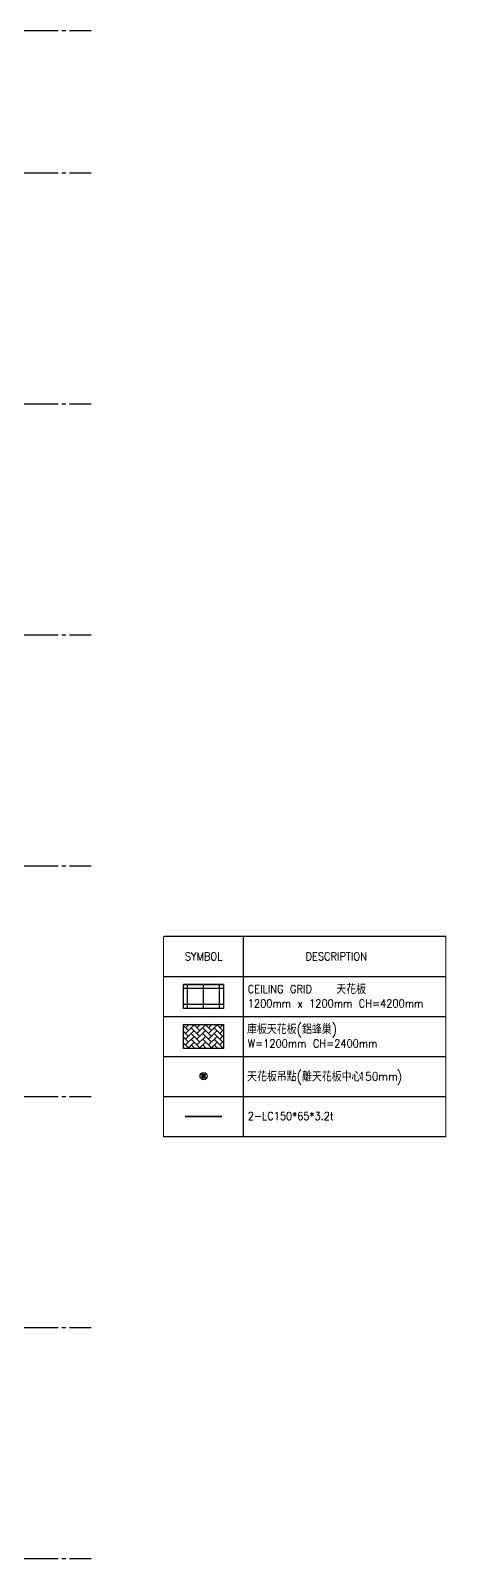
# Model space of a CAD drawing. Header units: millimetres. Extents: x -960 to 41501, y -1010 to 11880.
# Drawn here: x 26976 to 29677, y 0 to 9925 of the extents above; entities that cross this region are included whole.
import ezdxf
from ezdxf.enums import TextEntityAlignment as Align

# ---------------------------------------------------------------- set-up
doc = ezdxf.new("R2010")
doc.units = ezdxf.units.MM
doc.header["$LTSCALE"] = 100
doc.linetypes.add('X-S-FAB-L10$0$COL-CEN-LIN', pattern=[3.25, 2.5, -0.25, 0.25, -0.25])
for name, color, linetype in [('0-XREF', 7, 'Continuous'), ('188K-SM-03-F10-ARCH-CEIL-Y2257103$0$K-TXT', 53, 'Continuous'), ('188K-SM-03-F10-ARCH-CEIL-Y2257103$0$K-鋼構', 111, 'Continuous'), ('X-S-FAB-L10$0$0-DIM-TXT', 8, 'Continuous'), ('X-S-FAB-L10$0$BLOCK', 8, 'Continuous'), ('X-S-FAB-L10$0$CCL', 8, 'X-S-FAB-L10$0$COL-CEN-LIN')]:
    doc.layers.add(name, color=color, linetype=linetype)
doc.styles.add('188K-SM-03-F10-ARCH-CEIL-Y2257103$0$Standard', font='txt.shx', dxfattribs={"bigfont": 'chineset.shx'})
doc.styles.add('X-S-FAB-L10$0$CHINA', font='simplex.shx', dxfattribs={"width": 0.75, "bigfont": 'chineset.shx'})
doc.styles.add('X-S-FAB-L10$0$Standard', font='', dxfattribs={"width": 0.8})
doc.styles.add('X-S-FAB-L10$0$TG_NOTE_TEXT', font='simplex.shx', dxfattribs={"width": 0.75, "bigfont": 'chineset.shx'})
doc.styles.get('X-S-FAB-L10$0$Standard').set_extended_font_data('Microsoft JhengHei')

# ---------------------------------------------------------------- blocks, each defined once
blk = doc.blocks.new('X-S-FAB-L10$0$FAB2-L05')
at = {"layer": 'X-S-FAB-L10$0$CCL'}
for p, q in [((-26880, 10645), (1210, 10645)), ((-26880, 9720), (1210, 9720)), ((-26880, 8220), (1210, 8220)), ((-26880, 6720), (1210, 6720)), ((-26880, 5220), (1210, 5220)), ((-26880, 3720), (1210, 3720)), ((-26880, 2220), (1210, 2220)), ((-26880, 720), (1210, 720))]:
    blk.add_line(p, q, dxfattribs=at)
blk = doc.blocks.new('X-S-FAB-L10')
at = {"layer": 'X-S-FAB-L10$0$BLOCK'}
blk.add_blockref('X-S-FAB-L10$0$FAB2-L05', (26160, -720), dxfattribs=at)
at = {"style": 'X-S-FAB-L10$0$TG_NOTE_TEXT', "width": 0.5, "flags": 1}
for p in [(7463.3, 9020), (18268.3, 8649), (11197.8, 4800.2), (16485.8, 4800.2), (25420.3, 2635), (13360, 320, 0), (7463.3, -33.3)]:
    blk.add_attdef('WH', text='', height=20, dxfattribs=at).set_placement(p, align=Align.BOTTOM_LEFT)
at = {"width": 0.5}
for style, p in [('X-S-FAB-L10$0$TG_NOTE_TEXT', (7585, 9020)), ('X-S-FAB-L10$0$TG_NOTE_TEXT', (18390, 8649)), ('X-S-FAB-L10$0$TG_NOTE_TEXT', (11117.5, 4813.5)), ('X-S-FAB-L10$0$TG_NOTE_TEXT', (16607.5, 4813.5)), ('X-S-FAB-L10$0$TG_NOTE_TEXT', (25350, 2635)), ('X-S-FAB-L10$0$Standard', (13129.4, 325, 0)), ('X-S-FAB-L10$0$TG_NOTE_TEXT', (7585, -20))]:
    blk.add_attdef('DESC', text='', height=10, dxfattribs=dict(at, style=style)).set_placement(p, align=Align.BOTTOM_LEFT)
for tag, style, p in [('TYPE', 'X-S-FAB-L10$0$TG_NOTE_TEXT', (7619.3, 9020)), ('NO', 'X-S-FAB-L10$0$TG_NOTE_TEXT', (7650.1, 9020)), ('TYPE', 'X-S-FAB-L10$0$TG_NOTE_TEXT', (18424.2, 8649)), ('NO', 'X-S-FAB-L10$0$TG_NOTE_TEXT', (18455, 8649)), ('NO', 'X-S-FAB-L10$0$TG_NOTE_TEXT', (11088.6, 4813.5)), ('TYPE', 'X-S-FAB-L10$0$TG_NOTE_TEXT', (11151.8, 4813.5)), ('TYPE', 'X-S-FAB-L10$0$TG_NOTE_TEXT', (16641.8, 4813.5)), ('NO', 'X-S-FAB-L10$0$TG_NOTE_TEXT', (16672.6, 4813.5)), ('NO', 'X-S-FAB-L10$0$TG_NOTE_TEXT', (25313, 2635)), ('TYPE', 'X-S-FAB-L10$0$TG_NOTE_TEXT', (25350, 2635)), ('NO', 'X-S-FAB-L10$0$Standard', (13100, 320, 0)), ('TYPE', 'X-S-FAB-L10$0$Standard', (13129.4, 320, 0)), ('TYPE', 'X-S-FAB-L10$0$TG_NOTE_TEXT', (7619.3, -20)), ('NO', 'X-S-FAB-L10$0$TG_NOTE_TEXT', (7650.1, -20))]:
    blk.add_attdef(tag, text='', height=10, dxfattribs=dict(at, style=style)).set_placement(p, align=Align.BOTTOM_RIGHT)
at = {"style": 'X-S-FAB-L10$0$TG_NOTE_TEXT', "width": 0.5, "flags": 1}
for rotation, p in [(180, (43, 7480)), (180, (943, 7480)), (90, (24310, 3717.8)), (270, (17080, 1711.7))]:
    blk.add_attdef('WH', text='', height=20, rotation=rotation, dxfattribs=at).set_placement(p, align=Align.BOTTOM_LEFT)
at = {"width": 0.5}
for rotation, style, p in [(180, 'X-S-FAB-L10$0$Standard', (317.6, 7480)), (180, 'X-S-FAB-L10$0$Standard', (1217.6, 7480)), (90, 'X-S-FAB-L10$0$TG_NOTE_TEXT', (24310, 3647.5)), (270, 'X-S-FAB-L10$0$TG_NOTE_TEXT', (17080, 1605))]:
    blk.add_attdef('DESC', text='', height=10, rotation=rotation, dxfattribs=dict(at, style=style)).set_placement(p, align=Align.BOTTOM_LEFT)
for tag, rotation, style, p in [('TYPE', 180, 'X-S-FAB-L10$0$Standard', (317.6, 7480)), ('NO', 180, 'X-S-FAB-L10$0$Standard', (347, 7480)), ('TYPE', 180, 'X-S-FAB-L10$0$Standard', (1217.6, 7480)), ('NO', 180, 'X-S-FAB-L10$0$Standard', (1247, 7480)), ('TYPE', 90, 'X-S-FAB-L10$0$TG_NOTE_TEXT', (24310, 3647.5)), ('NO', 90, 'X-S-FAB-L10$0$TG_NOTE_TEXT', (24310, 3610.5)), ('TYPE', 270, 'X-S-FAB-L10$0$TG_NOTE_TEXT', (17080, 1605)), ('NO', 270, 'X-S-FAB-L10$0$TG_NOTE_TEXT', (17080, 1573))]:
    blk.add_attdef(tag, text='', height=10, rotation=rotation, dxfattribs=dict(at, style=style)).set_placement(p, align=Align.BOTTOM_RIGHT)
at = {"layer": 'X-S-FAB-L10$0$0-DIM-TXT', "style": 'X-S-FAB-L10$0$CHINA', "width": 0.75}
for p in [(667.4, 7855.1, -2689.4), (22627.4, 6728.8), (25644.7, 6728.8), (24778.8, 5569.1), (1118.3, 4980), (417.8, 4594.6), (22927.4, 4330.1), (23874.8, 4355), (23749.9, 3901.4), (417.8, 3765.2), (1118.3, 3730), (417.8, 3115.8), (536.9, 2227.8), (16909, 1782.7), (888.4, 880.5), (16977.4, 750), (18878.8, 750), (21364, 526.9), (25641.2, 553.2)]:
    blk.add_attdef('HIG', text='', height=80, dxfattribs=at).set_placement(p, align=Align.MIDDLE_LEFT)
blk = doc.blocks.new('188K-SM-03-F10-ARCH-CEIL-Y2257103')
at = {"layer": '188K-SM-03-F10-ARCH-CEIL-Y2257103$0$K-TXT'}
h = blk.add_hatch(dxfattribs=at)
h.set_pattern_fill('AR-HBONE', color=151, scale=0.26)
h.set_pattern_definition([(45, (-18278716.798, -232168476.375), (4e-15, 37.3578654636), [79.248, -26.416]), (135, (-18278698.12, -232168457.696), (4e-15, 37.3578654636), [79.248, -26.416])])
h.paths.add_polyline_path([(27970.1, 3469.1), (28230.1, 3469.1), (28230.1, 3313.1), (27970.1, 3313.1)])
h = blk.add_hatch(color=1, dxfattribs=at)
edge = h.paths.add_edge_path()
edge.add_arc((28100.1, 3133.4), 2.6, 0, 360)
for p, q in [((28360.1, 2741.4), (28360.1, 4041.1)), ((27840.1, 3781.1), (29673.4, 3781.1)), ((27840.1, 3521.1), (29673.4, 3521.1)), ((27840.1, 3261.1), (29673.4, 3261.1)), ((27840.1, 3001.1), (29673.4, 3001.1)), ((27840.1, 2741.1), (29673.4, 2741.1))]:
    blk.add_line(p, q, dxfattribs=at)
at = {"layer": '188K-SM-03-F10-ARCH-CEIL-Y2257103$0$K-TXT', "color": 6, "ltscale": 1000}
for p, q in [((28230.1, 3729.1), (27970.1, 3729.1)), ((28230.1, 3703.1), (27970.1, 3703.1)), ((27996.1, 3573.1), (27996.1, 3729.1)), ((28100.1, 3573.1), (28100.1, 3729.1)), ((28204.1, 3573.1), (28204.1, 3729.1)), ((28230.1, 3599.1), (27970.1, 3599.1))]:
    blk.add_line(p, q, dxfattribs=at)
at = {"layer": '188K-SM-03-F10-ARCH-CEIL-Y2257103$0$K-TXT', "color": 1}
for p, q in [((28083.4, 3149.8), (28116.7, 3117)), ((28083.4, 3117), (28116.7, 3149.8))]:
    blk.add_line(p, q, dxfattribs=at)
at = {"layer": '188K-SM-03-F10-ARCH-CEIL-Y2257103$0$K-TXT', "const_width": 7.22}
for points in [[(29673.4, 4041.1), (29673.4, 2741.4), (27840.1, 2741.4), (27840.1, 4041.1)], [(27840.1, 4041.1), (29673.4, 4041.1)]]:
    blk.add_lwpolyline(points, dxfattribs=at)
at = {"layer": '188K-SM-03-F10-ARCH-CEIL-Y2257103$0$K-TXT', "color": 6, "ltscale": 1000}
blk.add_lwpolyline([(27970.1, 3729.1), (28230.1, 3729.1), (28230.1, 3573.1), (27970.1, 3573.1), (27970.1, 3729.1)], dxfattribs=at)
at = {"layer": '188K-SM-03-F10-ARCH-CEIL-Y2257103$0$K-TXT', "color": 151, "ltscale": 1000}
blk.add_lwpolyline([(27970.1, 3469.1), (28230.1, 3469.1), (28230.1, 3313.1), (27970.1, 3313.1), (27970.1, 3469.1)], dxfattribs=at)
at = {"layer": '188K-SM-03-F10-ARCH-CEIL-Y2257103$0$K-TXT', "color": 1}
blk.add_lwpolyline([(28091.7, 3120.4), (28091.7, 3146.4), (28108.4, 3146.4), (28108.4, 3120.4)], close=True, dxfattribs=at)
for radius in [23.4, 2.6]:
    blk.add_circle((28100.1, 3133.4), radius, dxfattribs=at)
at = {"layer": '188K-SM-03-F10-ARCH-CEIL-Y2257103$0$K-鋼構', "const_width": 10}
blk.add_lwpolyline([(27980.1, 2871.2), (28220.1, 2871.2)], dxfattribs=at)
at = {"layer": '188K-SM-03-F10-ARCH-CEIL-Y2257103$0$K-TXT', "style": '188K-SM-03-F10-ARCH-CEIL-Y2257103$0$Standard', "width": 0.9}
for s, p in [('SYMBOL', (28100.1, 3911.1)), ('DESCRIPTION', (28961.5, 3911.1))]:
    blk.add_text(s, height=52, dxfattribs=at).set_placement(p, align=Align.MIDDLE)
for s, height, p in [('CEILING GRID', 52, (28386.7, 3698.8)), ('天花板', 65, (28961.6, 3698.8)), ('1200mm x 1200mm CH=4200mm', 52, (28386.7, 3605.1)), ('庫板天花板(鋁蜂巢)', 65, (28382, 3438.8)), ('W=1200mm CH=2400mm', 52, (28386.7, 3345.1)), ('天花板吊點(離天花板中心    )', 65, (28382, 3131.1)), ('150mm', 55, (29107.3, 3131.1)), ('2-LC150*65*3.2t', 52, (28386.7, 2874))]:
    blk.add_text(s, height=height, dxfattribs=at).set_placement(p, align=Align.MIDDLE_LEFT)

msp = doc.modelspace()

# ---------------------------------------------------------------- block references
at = {"layer": '0-XREF'}
for name in ['X-S-FAB-L10', '188K-SM-03-F10-ARCH-CEIL-Y2257103']:
    msp.add_blockref(name, (0, 0), dxfattribs=at)

doc.saveas('drawing.dxf')
